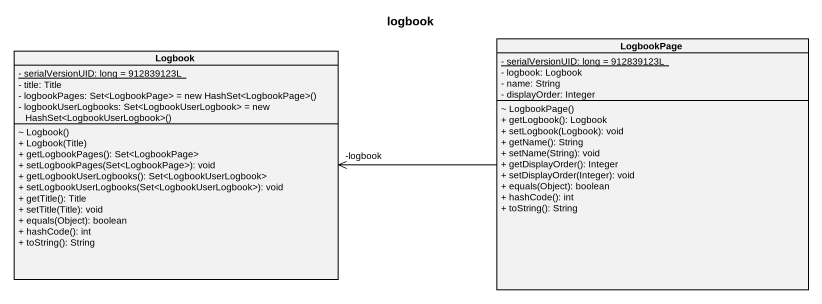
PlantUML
@startuml
title logbook
hide circle
hide empty members
skinparam classAttributeIconSize 0
class Logbook {
  {static} - serialVersionUID: long = 912839123L
  - title: Title
  {field} - logbookPages: Set<LogbookPage> = new HashSet<LogbookPage>()
  {field} - logbookUserLogbooks: Set<LogbookUserLogbook> = new HashSet<LogbookUserLogbook>()
  ~ Logbook()
  + Logbook(Title)
  + getLogbookPages(): Set<LogbookPage>
  + setLogbookPages(Set<LogbookPage>): void
  + getLogbookUserLogbooks(): Set<LogbookUserLogbook>
  + setLogbookUserLogbooks(Set<LogbookUserLogbook>): void
  + getTitle(): Title
  + setTitle(Title): void
  + equals(Object): boolean
  + hashCode(): int
  + toString(): String
}
class LogbookPage {
  {static} - serialVersionUID: long = 912839123L
  - logbook: Logbook
  - name: String
  - displayOrder: Integer
  ~ LogbookPage()
  + getLogbook(): Logbook
  + setLogbook(Logbook): void
  + getName(): String
  + setName(String): void
  + getDisplayOrder(): Integer
  + setDisplayOrder(Integer): void
  + equals(Object): boolean
  + hashCode(): int
  + toString(): String
}
LogbookPage -left-> "-logbook" Logbook
@enduml
